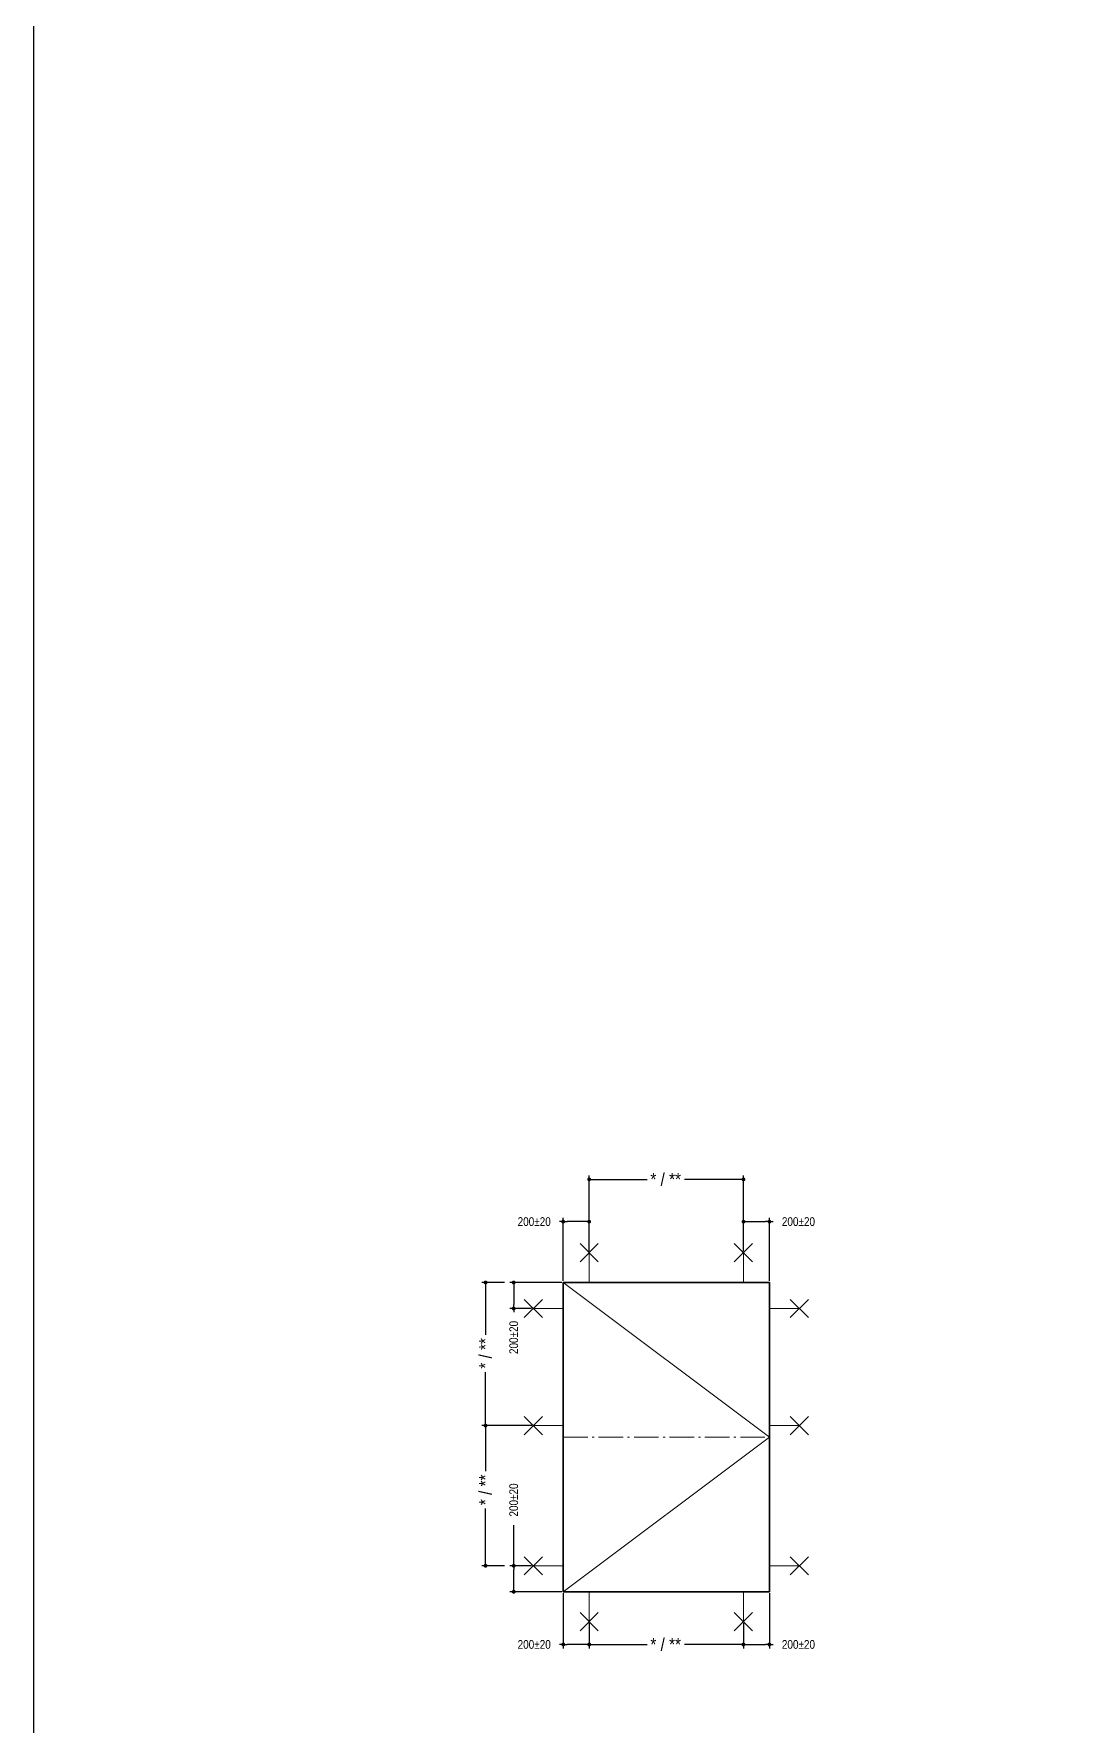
# Model space of a CAD drawing. Header units: millimetres. Extents: x -1598 to 10110, y -2803 to 662.
# Drawn here: x -1597.6 to -1397.6, y -875.7 to -547.6 of the extents above; entities that cross this region are included whole.
import ezdxf

# ---------------------------------------------------------------- set-up
doc = ezdxf.new("R2010")
doc.units = ezdxf.units.MM
doc.header["$PDMODE"] = 3
doc.header["$PDSIZE"] = -2
doc.linetypes.add('gen7a', pattern=[6.875, 4.75, -0.875, 0.375, -0.875])
for name, color, linetype, lineweight in [('AM_5', 3, 'Continuous', 25), ('Cent3 light', 70, 'gen7a', 18), ('Cont1', 7, 'Continuous', 35), ('CONT2', 2, 'Continuous', 0), ('Cont3', 70, 'Continuous', 18)]:
    doc.layers.add(name, color=color, linetype=linetype, lineweight=lineweight)
doc.layers.add('BOUND_EXT', color=30, linetype='Continuous', plot=False)
doc.layers.add('CONST25', color=3, linetype='Continuous')
doc.styles.add('BEMSTIL', font='8SIMPLEX.SHX', dxfattribs={"width": 0.85})
doc.dimstyles.new('Dok-1zu2-PUNKT', dxfattribs={"dimscale": 0.5, "dimtxt": 3.4, "dimasz": 1.5, "dimexe": 1.5, "dimexo": 0.6, "dimgap": 1.5, "dimtad": 0, "dimlfac": 2, "dimdsep": 46, "dimtxsty": 'BEMSTIL', "dimblk": 'PUNKT', "dimblk1": 'PUNKT', "dimblk2": 'PUNKT', "dimcen": 0, "dimclrd": 3, "dimclre": 3, "dimclrt": 3, "dimadec": 0, "dimazin": 0, "dimtfac": 0.7, "dimtofl": 0, "dimtmove": 0, "dimatfit": 3, "dimfxl": 1, "dimtolj": 1, "dimarcsym": 0})

# ---------------------------------------------------------------- blocks, each defined once
blk = doc.blocks.new('PUNKT')
at = {"color": 0, "linetype": 'Continuous'}
blk.add_line((-0.5, 0), (-1, 0), dxfattribs=at)
at = {"color": 0, "linetype": 'Continuous', "const_width": 0.5}
blk.add_lwpolyline([(-0.25, 0, 1), (0.25, 0, 1)], format="xyb", close=True, dxfattribs=at)
blk = doc.blocks.new('*D125')
at = {"layer": 'AM_5', "color": 3, "lineweight": -2, "transparency": 16777216}
for p, q in [((-1459.97, -783.72), (-1459.97, -777.27)), ((-1454.93, -789.52), (-1454.93, -777.27)), ((-1459.22, -778.02), (-1455.68, -778.02)), ((-1454.93, -778.02), (-1454.18, -778.02))]:
    blk.add_line(p, q, dxfattribs=at)
at = {"layer": 'Defpoints', "color": 0, "transparency": 16777216}
for p in [(-1454.93, -778.02), (-1459.97, -784.02), (-1454.93, -789.82)]:
    blk.add_point(p, dxfattribs=at)
at = {"layer": 'AM_5', "color": 3, "lineweight": -2, "transparency": 16777216, "xscale": 0.75, "yscale": 0.75, "zscale": 0.75, "rotation": 180}
blk.add_blockref('PUNKT', (-1459.97, -778.02), dxfattribs=at)
at = {"layer": 'AM_5', "color": 3, "lineweight": -2, "transparency": 16777216, "xscale": 0.75, "yscale": 0.75, "zscale": 0.75}
blk.add_blockref('PUNKT', (-1454.93, -778.02), dxfattribs=at)
at = {"layer": 'AM_5', "color": 3, "transparency": 16777216, "insert": (-1449.3, -778.02), "char_height": 1.7, "attachment_point": 5, "style": 'BEMSTIL'}
blk.add_mtext('\\A1;200±20', dxfattribs=at)
blk = doc.blocks.new('*D126')
at = {"layer": 'AM_5', "color": 3, "lineweight": -2, "transparency": 16777216}
for p, q in [((-1489.89, -783.12), (-1489.89, -769.07)), ((-1489.14, -769.82), (-1478.67, -769.82)), ((-1460.72, -769.82), (-1471.43, -769.82)), ((-1459.97, -783.72), (-1459.97, -769.07))]:
    blk.add_line(p, q, dxfattribs=at)
at = {"layer": 'Defpoints', "color": 0, "transparency": 16777216}
for p in [(-1459.97, -769.82), (-1489.89, -783.42), (-1459.97, -784.02)]:
    blk.add_point(p, dxfattribs=at)
at = {"layer": 'AM_5', "color": 3, "lineweight": -2, "transparency": 16777216, "xscale": 0.75, "yscale": 0.75, "zscale": 0.75, "rotation": 180}
blk.add_blockref('PUNKT', (-1489.89, -769.82), dxfattribs=at)
at = {"layer": 'AM_5', "color": 3, "lineweight": -2, "transparency": 16777216, "xscale": 0.75, "yscale": 0.75, "zscale": 0.75}
blk.add_blockref('PUNKT', (-1459.97, -769.82), dxfattribs=at)
at = {"layer": 'AM_5', "color": 3, "transparency": 16777216, "insert": (-1475.05, -769.82), "char_height": 2.5, "attachment_point": 5, "style": 'BEMSTIL'}
blk.add_mtext('\\A1;{\\fArial|b0|i0|c0|p34;* / **}', dxfattribs=at)
blk = doc.blocks.new('*D127')
at = {"layer": 'AM_5', "color": 3, "lineweight": -2, "transparency": 16777216}
for p, q in [((-1494.93, -789.52), (-1494.93, -777.27)), ((-1489.89, -783.72), (-1489.89, -777.27)), ((-1494.93, -778.02), (-1495.68, -778.02)), ((-1490.64, -778.02), (-1494.18, -778.02))]:
    blk.add_line(p, q, dxfattribs=at)
at = {"layer": 'Defpoints', "color": 0, "transparency": 16777216}
for p in [(-1494.93, -778.02), (-1489.89, -784.02), (-1494.93, -789.82)]:
    blk.add_point(p, dxfattribs=at)
at = {"layer": 'AM_5', "color": 3, "lineweight": -2, "transparency": 16777216, "xscale": 0.75, "yscale": 0.75, "zscale": 0.75, "rotation": 180}
blk.add_blockref('PUNKT', (-1494.93, -778.02), dxfattribs=at)
at = {"layer": 'AM_5', "color": 3, "lineweight": -2, "transparency": 16777216, "xscale": 0.75, "yscale": 0.75, "zscale": 0.75}
blk.add_blockref('PUNKT', (-1489.89, -778.02), dxfattribs=at)
at = {"layer": 'AM_5', "color": 3, "transparency": 16777216, "insert": (-1500.56, -778.02), "char_height": 1.7, "attachment_point": 5, "style": 'BEMSTIL'}
blk.add_mtext('\\A1;200±20', dxfattribs=at)
blk = doc.blocks.new('*D128')
at = {"layer": 'AM_5', "color": 3, "lineweight": -2, "transparency": 16777216}
for p, q in [((-1495.23, -789.82), (-1505.28, -789.82)), ((-1504.53, -790.57), (-1504.53, -794.11)), ((-1501.08, -794.86), (-1505.28, -794.86)), ((-1504.53, -794.86), (-1504.53, -795.61))]:
    blk.add_line(p, q, dxfattribs=at)
at = {"layer": 'Defpoints', "color": 0, "transparency": 16777216}
for p in [(-1494.93, -789.82), (-1504.53, -794.86), (-1500.78, -794.86)]:
    blk.add_point(p, dxfattribs=at)
at = {"layer": 'AM_5', "color": 3, "lineweight": -2, "transparency": 16777216, "xscale": 0.75, "yscale": 0.75, "zscale": 0.75}
for p, rotation in [((-1504.53, -789.82), 90), ((-1504.53, -794.86), 270)]:
    blk.add_blockref('PUNKT', p, dxfattribs=dict(at, rotation=rotation))
at = {"layer": 'AM_5', "color": 3, "transparency": 16777216, "insert": (-1504.53, -800.49), "char_height": 1.7, "attachment_point": 5, "rotation": 90, "style": 'BEMSTIL'}
blk.add_mtext('\\A1;200±20', dxfattribs=at)
blk = doc.blocks.new('*D111')
at = {"layer": 'AM_5', "color": 3, "lineweight": -2, "transparency": 16777216}
for p, q in [((-1504.53, -844.78), (-1504.53, -836.9)), ((-1501.08, -844.78), (-1505.28, -844.78)), ((-1504.53, -849.07), (-1504.53, -845.53)), ((-1495.23, -849.82), (-1505.28, -849.82))]:
    blk.add_line(p, q, dxfattribs=at)
at = {"layer": 'Defpoints', "color": 0, "transparency": 16777216}
for p in [(-1500.78, -844.78), (-1504.53, -849.82), (-1494.93, -849.82)]:
    blk.add_point(p, dxfattribs=at)
at = {"layer": 'AM_5', "color": 3, "lineweight": -2, "transparency": 16777216, "xscale": 0.75, "yscale": 0.75, "zscale": 0.75}
for p, rotation in [((-1504.53, -844.78), 90), ((-1504.53, -849.82), 270)]:
    blk.add_blockref('PUNKT', p, dxfattribs=dict(at, rotation=rotation))
at = {"layer": 'AM_5', "color": 3, "transparency": 16777216, "insert": (-1504.53, -832.02), "char_height": 1.7, "attachment_point": 5, "rotation": 90, "style": 'BEMSTIL'}
blk.add_mtext('\\A1;200±20', dxfattribs=at)
blk = doc.blocks.new('*D112')
at = {"layer": 'AM_5', "color": 3, "lineweight": -2, "transparency": 16777216}
for p, q in [((-1454.93, -850.12), (-1454.93, -860.8)), ((-1459.97, -855.92), (-1459.97, -860.8)), ((-1459.22, -860.05), (-1455.68, -860.05)), ((-1454.93, -860.05), (-1454.18, -860.05))]:
    blk.add_line(p, q, dxfattribs=at)
at = {"layer": 'Defpoints', "color": 0, "transparency": 16777216}
for p in [(-1454.93, -849.82), (-1459.97, -855.62), (-1454.93, -860.05)]:
    blk.add_point(p, dxfattribs=at)
at = {"layer": 'AM_5', "color": 3, "lineweight": -2, "transparency": 16777216, "xscale": 0.75, "yscale": 0.75, "zscale": 0.75, "rotation": 180}
blk.add_blockref('PUNKT', (-1459.97, -860.05), dxfattribs=at)
at = {"layer": 'AM_5', "color": 3, "lineweight": -2, "transparency": 16777216, "xscale": 0.75, "yscale": 0.75, "zscale": 0.75}
blk.add_blockref('PUNKT', (-1454.93, -860.05), dxfattribs=at)
at = {"layer": 'AM_5', "color": 3, "transparency": 16777216, "insert": (-1449.3, -860.05), "char_height": 1.7, "attachment_point": 5, "style": 'BEMSTIL'}
blk.add_mtext('\\A1;200±20', dxfattribs=at)
blk = doc.blocks.new('*D113')
at = {"layer": 'AM_5', "color": 3, "lineweight": -2, "transparency": 16777216}
for p, q in [((-1494.93, -850.12), (-1494.93, -860.8)), ((-1489.89, -855.92), (-1489.89, -860.8)), ((-1494.93, -860.05), (-1495.68, -860.05)), ((-1490.64, -860.05), (-1494.18, -860.05))]:
    blk.add_line(p, q, dxfattribs=at)
at = {"layer": 'Defpoints', "color": 0, "transparency": 16777216}
for p in [(-1494.93, -849.82), (-1489.89, -855.62), (-1494.93, -860.05)]:
    blk.add_point(p, dxfattribs=at)
at = {"layer": 'AM_5', "color": 3, "lineweight": -2, "transparency": 16777216, "xscale": 0.75, "yscale": 0.75, "zscale": 0.75, "rotation": 180}
blk.add_blockref('PUNKT', (-1494.93, -860.05), dxfattribs=at)
at = {"layer": 'AM_5', "color": 3, "lineweight": -2, "transparency": 16777216, "xscale": 0.75, "yscale": 0.75, "zscale": 0.75}
blk.add_blockref('PUNKT', (-1489.89, -860.05), dxfattribs=at)
at = {"layer": 'AM_5', "color": 3, "transparency": 16777216, "insert": (-1500.56, -860.05), "char_height": 1.7, "attachment_point": 5, "style": 'BEMSTIL'}
blk.add_mtext('\\A1;200±20', dxfattribs=at)
blk = doc.blocks.new('*D114')
at = {"layer": 'AM_5', "color": 3, "lineweight": -2, "transparency": 16777216}
for p, q in [((-1489.89, -856.52), (-1489.89, -860.8)), ((-1459.97, -856.52), (-1459.97, -860.8)), ((-1489.14, -860.05), (-1478.67, -860.05)), ((-1460.72, -860.05), (-1471.43, -860.05))]:
    blk.add_line(p, q, dxfattribs=at)
at = {"layer": 'Defpoints', "color": 0, "transparency": 16777216}
for p in [(-1489.89, -856.22), (-1459.97, -856.22), (-1459.97, -860.05)]:
    blk.add_point(p, dxfattribs=at)
at = {"layer": 'AM_5', "color": 3, "lineweight": -2, "transparency": 16777216, "xscale": 0.75, "yscale": 0.75, "zscale": 0.75, "rotation": 180}
blk.add_blockref('PUNKT', (-1489.89, -860.05), dxfattribs=at)
at = {"layer": 'AM_5', "color": 3, "lineweight": -2, "transparency": 16777216, "xscale": 0.75, "yscale": 0.75, "zscale": 0.75}
blk.add_blockref('PUNKT', (-1459.97, -860.05), dxfattribs=at)
at = {"layer": 'AM_5', "color": 3, "transparency": 16777216, "insert": (-1475.05, -860.05), "char_height": 2.5, "attachment_point": 5, "style": 'BEMSTIL'}
blk.add_mtext('\\A1;{\\fArial|b0|i0|c0|p34;* / **}', dxfattribs=at)
blk = doc.blocks.new('*D115')
at = {"layer": 'AM_5', "color": 3, "lineweight": -2, "transparency": 16777216}
for p, q in [((-1501.03, -817.58), (-1510.75, -817.58)), ((-1510, -818.33), (-1510, -826.43)), ((-1510, -844.03), (-1510, -833.67)), ((-1506.33, -844.78), (-1510.75, -844.78))]:
    blk.add_line(p, q, dxfattribs=at)
at = {"layer": 'Defpoints', "color": 0, "transparency": 16777216}
for p in [(-1510, -817.58), (-1500.73, -817.58), (-1506.03, -844.78)]:
    blk.add_point(p, dxfattribs=at)
at = {"layer": 'AM_5', "color": 3, "lineweight": -2, "transparency": 16777216, "xscale": 0.75, "yscale": 0.75, "zscale": 0.75}
for p, rotation in [((-1510, -817.58), 90), ((-1510, -844.78), 270)]:
    blk.add_blockref('PUNKT', p, dxfattribs=dict(at, rotation=rotation))
at = {"layer": 'AM_5', "color": 3, "transparency": 16777216, "insert": (-1510, -830.05), "char_height": 2.5, "attachment_point": 5, "rotation": 90, "style": 'BEMSTIL'}
blk.add_mtext('\\A1;{\\fArial|b0|i0|c0|p34;* / **}', dxfattribs=at)
blk = doc.blocks.new('*D116')
at = {"layer": 'AM_5', "color": 3, "lineweight": -2, "transparency": 16777216}
for p, q in [((-1506.33, -789.82), (-1510.75, -789.82)), ((-1510, -790.57), (-1510, -799.96)), ((-1510, -816.83), (-1510, -807.2)), ((-1501.63, -817.58), (-1510.75, -817.58))]:
    blk.add_line(p, q, dxfattribs=at)
at = {"layer": 'Defpoints', "color": 0, "transparency": 16777216}
for p in [(-1510, -789.82), (-1506.03, -789.82), (-1501.33, -817.58)]:
    blk.add_point(p, dxfattribs=at)
at = {"layer": 'AM_5', "color": 3, "lineweight": -2, "transparency": 16777216, "xscale": 0.75, "yscale": 0.75, "zscale": 0.75}
for p, rotation in [((-1510, -789.82), 90), ((-1510, -817.58), 270)]:
    blk.add_blockref('PUNKT', p, dxfattribs=dict(at, rotation=rotation))
at = {"layer": 'AM_5', "color": 3, "transparency": 16777216, "insert": (-1510, -803.58), "char_height": 2.5, "attachment_point": 5, "rotation": 90, "style": 'BEMSTIL'}
blk.add_mtext('\\A1;{\\fArial|b0|i0|c0|p34;* / **}', dxfattribs=at)

msp = doc.modelspace()

# ---------------------------------------------------------------- linework, layer by layer
at = {"layer": 'BOUND_EXT'}
msp.add_lwpolyline([(-1597.625068, 525.856903), (1109.571931, 525.856903), (1109.571931, -1757.145509), (-1597.625068, -1757.145509)], close=True, dxfattribs=at)
at = {"layer": 'Cent3 light'}
msp.add_lwpolyline([(-1494.933164, -819.822064), (-1454.933164, -819.822064)], dxfattribs=at)
at = {"layer": 'CONST25'}
for points in [[(-1502.500931, -793.094297), (-1498.965397, -796.629831)], [(-1498.965397, -793.094297), (-1502.500931, -796.629831)], [(-1447.365397, -793.094297), (-1450.900931, -796.629831)], [(-1450.900931, -793.094297), (-1447.365397, -796.629831)]]:
    msp.add_lwpolyline(points, dxfattribs=at)
at = {"layer": 'Cont1'}
msp.add_lwpolyline([(-1494.933164, -849.822064), (-1494.933164, -789.822064), (-1454.933164, -789.822064), (-1454.933164, -849.822064)], close=True, dxfattribs=at)
at = {"layer": 'CONT2'}
for points in [[(-1491.660931, -782.254297), (-1488.125397, -785.789831)], [(-1488.125397, -782.254297), (-1491.660931, -785.789831)], [(-1458.205397, -782.254297), (-1461.740931, -785.789831)], [(-1461.740931, -782.254297), (-1458.205397, -785.789831)], [(-1502.500931, -815.814297), (-1498.965397, -819.349831)], [(-1498.965397, -815.814297), (-1502.500931, -819.349831)], [(-1447.365397, -815.814297), (-1450.900931, -819.349831)], [(-1450.900931, -815.814297), (-1447.365397, -819.349831)], [(-1502.500931, -843.014297), (-1498.965397, -846.549831)], [(-1498.965397, -843.014297), (-1502.500931, -846.549831)], [(-1447.365397, -843.014297), (-1450.900931, -846.549831)], [(-1450.900931, -843.014297), (-1447.365397, -846.549831)], [(-1491.660931, -857.389831), (-1488.125397, -853.854297)], [(-1488.125397, -857.389831), (-1491.660931, -853.854297)], [(-1458.205397, -857.389831), (-1461.740931, -853.854297)], [(-1461.740931, -857.389831), (-1458.205397, -853.854297)]]:
    msp.add_lwpolyline(points, dxfattribs=at)
at = {"layer": 'Cont3'}
for points in [[(-1489.893164, -789.822064), (-1489.893164, -784.022064)], [(-1459.973164, -789.822064), (-1459.973164, -784.022064)], [(-1494.933164, -789.822064), (-1454.933164, -819.822064), (-1494.933164, -849.822064)], [(-1494.933164, -794.862064), (-1500.733164, -794.862064)], [(-1454.933164, -794.862064), (-1449.133164, -794.862064)], [(-1494.933164, -817.582064), (-1500.733164, -817.582064)], [(-1454.933164, -817.582064), (-1449.133164, -817.582064)], [(-1494.933164, -844.782064), (-1500.733164, -844.782064)], [(-1454.933164, -844.782064), (-1449.133164, -844.782064)], [(-1489.893164, -849.822064), (-1489.893164, -855.622064)], [(-1459.973164, -849.822064), (-1459.973164, -855.622064)]]:
    msp.add_lwpolyline(points, dxfattribs=at)

# ---------------------------------------------------------------- dimensions: what is measured, and where the dimension line sits
at = {"layer": 'AM_5'}
for base, p1, p2, picture, middle in [((-1459.973164, -769.822064), (-1489.893164, -783.422064), (-1459.973164, -784.022064), '*D126', (-1475.048595, -769.822064)), ((-1459.973164, -860.050743), (-1489.893164, -856.222064), (-1459.973164, -856.222064), '*D114', (-1475.048595, -860.050743))]:
    dim = msp.add_linear_dim(base=base, p1=p1, p2=p2, text='{\\fArial|b0|i0|c0|p34;* / **}', dimstyle='Dok-1zu2-PUNKT', override={"dimtxt": 5}, dxfattribs=at)
    dim.commit()
    dim.dimension.update_dxf_attribs({"geometry": picture, "text_midpoint": middle, "dimtype": 160})
for base, p1, p2, picture, middle in [((-1494.933164, -778.022064), (-1489.893164, -784.022064), (-1494.933164, -789.822064), '*D127', (-1500.561735, -778.022064)), ((-1454.933164, -778.022064), (-1459.973164, -784.022064), (-1454.933164, -789.822064), '*D125', (-1449.304592, -778.022064)), ((-1494.933164, -860.050743), (-1489.893164, -855.622064), (-1494.933164, -849.822064), '*D113', (-1500.561735, -860.050743)), ((-1454.933164, -860.050743), (-1459.973164, -855.622064), (-1454.933164, -849.822064), '*D112', (-1449.304592, -860.050743))]:
    dim = msp.add_linear_dim(base=base, p1=p1, p2=p2, text='200±20', dimstyle='Dok-1zu2-PUNKT', dxfattribs=at)
    dim.commit()
    dim.dimension.update_dxf_attribs({"geometry": picture, "text_midpoint": middle})
for base, p1, p2, text, override, picture, middle in [((-1509.995107, -789.822064), (-1501.333164, -817.582064), (-1506.033164, -789.822064), '{\\fArial|b0|i0|c0|p34;* / **}', {"dimtxt": 5}, '*D116', (-1509.995107, -803.582998)), ((-1509.995107, -817.582064), (-1506.033164, -844.782064), (-1500.733164, -817.582064), '{\\fArial|b0|i0|c0|p34;* / **}', {"dimtxt": 5}, '*D115', (-1509.995107, -830.049093)), ((-1504.533164, -849.822064), (-1500.783164, -844.782064), (-1494.933164, -849.822064), '200±20', {"dimtmove": 0}, '*D111', (-1504.533164, -832.024921))]:
    dim = msp.add_linear_dim(base=base, p1=p1, p2=p2, angle=90, text=text, dimstyle='Dok-1zu2-PUNKT', override=override, dxfattribs=at)
    dim.commit()
    dim.dimension.update_dxf_attribs({"geometry": picture, "text_midpoint": middle, "dimtype": 160})
dim = msp.add_linear_dim(base=(-1504.533164, -794.862064), p1=(-1494.933164, -789.822064), p2=(-1500.783164, -794.862064), angle=90, text='200±20', dimstyle='Dok-1zu2-PUNKT', dxfattribs=at)
dim.commit()
dim.dimension.update_dxf_attribs({"geometry": '*D128', "text_midpoint": (-1504.533164, -800.490636)})

doc.saveas('drawing.dxf')
